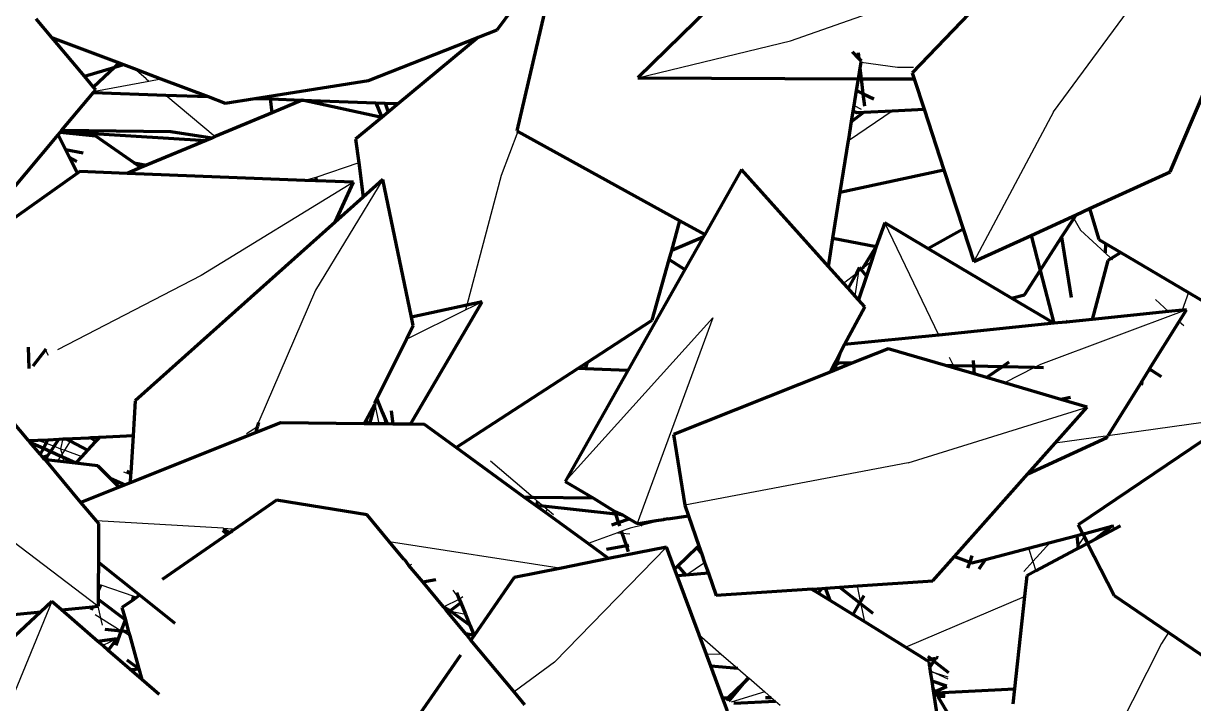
# Model space of a CAD drawing. Header units: millimetres. Extents: x 4307 to 31003, y 2809 to 20009.
# Drawn here: x 7018.4 to 7080.7, y 7990.7 to 8027 of the extents above; entities that cross this region are included whole.
import ezdxf

# ---------------------------------------------------------------- set-up
doc = ezdxf.new("R2010")
doc.units = ezdxf.units.MM
doc.layers.add('ProfileEdges', color=7, linetype='Continuous')

msp = doc.modelspace()

# ---------------------------------------------------------------- linework, layer by layer
for p, q in [((7073.201, 8022.254), (7079.673, 8031.025)), ((7059.2, 8026.039), (7068.142, 8029.203)), ((7019.981, 8026.087), (7020.055, 8026.144)), ((7051.081, 8024.07), (7059.2, 8026.039)), ((7024.902, 8024.009), (7024.259, 8024.553)), ((7062.965, 8024.902), (7064.905, 8024.634)), ((7064.905, 8024.634), (7065.744, 8024.634)), ((7022.159, 8023.359), (7025.039, 8023.895)), ((7024.902, 8024.009), (7025.039, 8023.895)), ((7025.039, 8023.895), (7025.684, 8024.015)), ((7025.939, 8023.143), (7028.58, 8020.937)), ((7062.595, 8022.598), (7062.966, 8022.402)), ((7062.339, 8020.758), (7064.609, 8022.31)), ((7073.201, 8022.254), (7068.961, 8014.276)), ((7044.689, 8021.212), (7043.801, 8018.858)), ((7062.295, 8020.728), (7062.339, 8020.758)), ((7036.214, 8019.533), (7033.931, 8018.761)), ((7043.801, 8018.858), (7041.975, 8011.955)), ((7035.938, 8018.499), (7027.823, 8013.53)), ((7033.931, 8018.761), (7033.34, 8018.601)), ((7037.501, 8018.644), (7033.912, 8012.747)), ((7067.089, 8010.363), (7064.223, 8016.341)), ((7074.21, 8016.682), (7074.277, 8016.571)), ((7074.277, 8016.571), (7074.645, 8015.954)), ((7074.645, 8015.954), (7075.961, 8014.735)), ((7075.961, 8014.735), (7076.275, 8014.445)), ((7076.275, 8014.445), (7076.348, 8014.377)), ((7062.845, 8013.769), (7062.872, 8013.954)), ((7062.845, 8013.769), (7062.955, 8013.855)), ((7062.955, 8013.855), (7063.031, 8013.915)), ((7063.031, 8013.915), (7063.522, 8014.302)), ((7027.823, 8013.53), (7020.176, 8009.584)), ((7062.026, 8013.124), (7062.714, 8013.665)), ((7062.649, 8012.43), (7062.845, 8013.769)), ((7062.714, 8013.665), (7062.845, 8013.769)), ((7033.912, 8012.747), (7030.895, 8005.749)), ((7080.392, 8012.623), (7080.047, 8011.688)), ((7041.908, 8011.702), (7042.781, 8012.132)), ((7041.975, 8011.955), (7041.908, 8011.702)), ((7078.639, 8012.256), (7079.331, 8011.615)), ((7038.752, 8010.147), (7041.908, 8011.702)), ((7080.286, 8011.713), (7072.515, 8008.793)), ((7047.2, 8002.564), (7055.072, 8011.283)), ((7055.072, 8011.283), (7051.038, 8000.323)), ((7079.898, 8011.091), (7080.144, 8010.863)), ((7019.542, 8009.582), (7019.512, 8009.638)), ((7019.705, 8009.271), (7019.542, 8009.582)), ((7061.628, 8008.997), (7061.721, 8009.062)), ((7067.652, 8009.19), (7067.871, 8008.731)), ((7067.871, 8008.731), (7067.935, 8008.597)), ((7072.192, 8008.63), (7070.588, 8007.82)), ((7072.515, 8008.793), (7072.192, 8008.63)), ((7037.07, 8006.683), (7037.291, 8005.631)), ((7065.465, 8003.557), (7074.993, 8006.529)), ((7030.903, 8005.697), (7030.895, 8005.749)), ((7037.633, 8005.627), (7037.465, 8006.259)), ((7083.08, 8005.978), (7076.103, 8005.002)), ((7030.828, 8005.475), (7030.232, 8005.097)), ((7030.929, 8005.539), (7030.839, 8005.52)), ((7019.124, 8004.761), (7019.568, 8004.597)), ((7019.568, 8004.597), (7020, 8004.437)), ((7020.456, 8004.827), (7020.347, 8004.306)), ((7020.568, 8004.227), (7020.875, 8004.703)), ((7020.875, 8004.703), (7020.971, 8004.852)), ((7022.183, 8004.668), (7021.854, 8004.895)), ((7022.221, 8004.709), (7021.946, 8004.9)), ((7075.967, 8004.983), (7073.291, 8004.609)), ((7022.322, 7995.914), (7011.92, 8003.839)), ((7019.449, 8003.777), (7019.627, 8003.913)), ((7020, 8004.437), (7020.347, 8004.306)), ((7020.194, 8003.648), (7020.365, 8003.912)), ((7020.347, 8004.306), (7020.42, 8003.998)), ((7020.347, 8004.306), (7020.568, 8004.227)), ((7020.365, 8003.912), (7020.42, 8003.998)), ((7020.42, 8003.998), (7020.568, 8004.227)), ((7020.42, 8003.998), (7020.449, 8003.875)), ((7020.449, 8003.875), (7020.511, 8003.611)), ((7020.568, 8004.227), (7021.466, 8003.894)), ((7045.497, 8001.707), (7043.239, 8003.641)), ((7065.465, 8003.557), (7053.575, 8001.295)), ((7023.695, 8003.069), (7024.07, 8002.93)), ((7045.74, 8001.499), (7045.497, 8001.707)), ((7046.03, 8001.251), (7045.74, 8001.499)), ((7046.248, 8001.063), (7046.03, 8001.251)), ((7046.152, 8000.907), (7046.248, 8001.063)), ((7046.577, 8000.782), (7046.248, 8001.063)), ((7028.994, 8000.068), (7022.25, 8000.467)), ((7051.314, 8000.239), (7050.67, 8000.081)), ((7052.103, 8000.432), (7051.314, 8000.239)), ((7052.445, 8000.536), (7052.103, 8000.432)), ((7028.989, 8000.028), (7029.355, 7999.836)), ((7029.398, 7999.866), (7028.994, 8000.068)), ((7028.994, 8000.068), (7029.495, 8000.033)), ((7029.466, 7999.913), (7029.495, 8000.033)), ((7029.495, 8000.033), (7029.625, 8000.024)), ((7049.999, 7999.834), (7048.421, 7999.251)), ((7050.208, 7999.911), (7049.999, 7999.834)), ((7049.999, 7999.834), (7050.24, 7999.814)), ((7050.67, 8000.081), (7050.208, 7999.911)), ((7050.24, 7999.814), (7050.648, 7999.78)), ((7074.826, 7999.64), (7074.517, 7999.156)), ((7074.94, 7999.818), (7074.826, 7999.64)), ((7037.831, 7999.369), (7047.005, 7997.95)), ((7052.592, 7999.071), (7046.632, 7992.934)), ((7071.869, 7999.013), (7072.102, 7998.304)), ((7073.021, 7999.315), (7072.102, 7998.304)), ((7074.517, 7999.156), (7074.364, 7998.916)), ((7053.626, 7997.579), (7054.63, 7998.246)), ((7072.102, 7998.304), (7071.615, 7997.768)), ((7072.102, 7998.304), (7072.267, 7997.798)), ((7038.888, 7998.094), (7039.034, 7998.162)), ((7022.37, 7997.093), (7022.481, 7997.055)), ((7022.481, 7997.055), (7024.244, 7996.45)), ((7062.933, 7996.175), (7062.77, 7996.996)), ((7024.244, 7996.45), (7024.404, 7996.395)), ((7041.228, 7996.767), (7041.546, 7996.326)), ((7041.559, 7996.295), (7041.749, 7996.436)), ((7065.323, 7993.736), (7071.666, 7996.43)), ((7019.886, 7996.167), (7015.342, 7985.188)), ((7022.322, 7995.914), (7022.471, 7995.278)), ((7040.722, 7995.884), (7040.761, 7995.905)), ((7040.761, 7995.905), (7041.559, 7996.295)), ((7062.962, 7996.029), (7062.933, 7996.175)), ((7063.151, 7995.078), (7062.962, 7996.029)), ((7022.471, 7995.278), (7022.176, 7995.455)), ((7022.471, 7995.278), (7022.557, 7994.916)), ((7023.577, 7994.592), (7022.471, 7995.278)), ((7040.869, 7995.708), (7041.076, 7995.675)), ((7041.101, 7995.657), (7041.891, 7995.487)), ((7024.024, 7994.349), (7023.626, 7994.587)), ((7079.325, 7994.512), (7078.947, 7993.924)), ((7023.341, 7994.19), (7022.591, 7993.818)), ((7054.335, 7994.387), (7055.514, 7993.365)), ((7078.947, 7993.924), (7075.018, 7986.19)), ((7055.514, 7993.365), (7054.721, 7993.35)), ((7055.514, 7993.365), (7056.397, 7992.599)), ((7046.632, 7992.934), (7044.484, 7991.351)), ((7066.612, 7993.177), (7066.457, 7993.035)), ((7066.661, 7993.222), (7066.612, 7993.177)), ((7056.397, 7992.599), (7056.943, 7992.126)), ((7056.943, 7992.126), (7056.978, 7992.096)), ((7056.978, 7992.096), (7057.827, 7991.36)), ((7066.651, 7992.477), (7066.924, 7992.351)), ((7066.924, 7992.351), (7066.658, 7992.432)), ((7066.924, 7992.351), (7067.582, 7992.046)), ((7067.599, 7992.145), (7066.924, 7992.351)), ((7057.827, 7991.36), (7056.038, 7990.811)), ((7057.827, 7991.36), (7058.168, 7991.064)), ((7058.168, 7991.064), (7058.395, 7990.867)), ((7058.395, 7990.867), (7058.651, 7990.645)), ((7067.087, 7991.051), (7067.419, 7991.071))]:
    msp.add_line(p, q)
at = {"layer": 'ProfileEdges', "lineweight": 211}
for p, q in [((7046.572, 8029.549), (7044.632, 8021.244)), ((7056.444, 8029.317), (7051.081, 8024.07)), ((7043.593, 8026.629), (7044.452, 8027.785)), ((7069.164, 8027.953), (7065.679, 8024.337)), ((7019.877, 8026.211), (7019.043, 8027.205)), ((7042.587, 8026.233), (7043.593, 8026.629)), ((7019.877, 8026.211), (7020.055, 8026.144)), ((7019.981, 8026.087), (7019.877, 8026.211)), ((7021.608, 8024.146), (7019.981, 8026.087)), ((7020.055, 8026.144), (7023.462, 8024.855)), ((7036.737, 8023.929), (7042.587, 8026.233)), ((7042.587, 8026.233), (7038.338, 8022.696)), ((7062.853, 8025.079), (7062.508, 8025.443)), ((7062.853, 8025.079), (7062.816, 8025.388)), ((7062.973, 8024.951), (7062.853, 8025.079)), ((7079.409, 8019.064), (7081.959, 8025.011)), ((7021.608, 8024.146), (7023.226, 8024.633)), ((7023.226, 8024.633), (7022.093, 8023.568)), ((7023.462, 8024.855), (7023.226, 8024.633)), ((7023.226, 8024.633), (7023.685, 8024.771)), ((7023.462, 8024.855), (7023.685, 8024.771)), ((7023.685, 8024.771), (7024.259, 8024.553)), ((7024.259, 8024.553), (7025.684, 8024.015)), ((7062.823, 8024.018), (7062.912, 8024.574)), ((7062.912, 8024.574), (7062.965, 8024.902)), ((7062.978, 8024.018), (7062.912, 8024.574)), ((7062.965, 8024.902), (7062.973, 8024.951)), ((7022.093, 8023.568), (7021.608, 8024.146)), ((7025.684, 8024.015), (7028.206, 8023.061)), ((7030.691, 8022.971), (7036.737, 8023.929)), ((7051.081, 8024.07), (7062.823, 8024.018)), ((7062.721, 8023.382), (7062.823, 8024.018)), ((7062.823, 8024.018), (7062.978, 8024.018)), ((7063.073, 8023.217), (7062.978, 8024.018)), ((7062.978, 8024.018), (7065.787, 8024.005)), ((7065.679, 8024.337), (7065.787, 8024.005)), ((7065.787, 8024.005), (7066.311, 8022.401)), ((7020.397, 8021.254), (7022.094, 8023.281)), ((7022.213, 8023.424), (7022.093, 8023.568)), ((7022.094, 8023.281), (7022.159, 8023.359)), ((7022.094, 8023.281), (7025.939, 8023.143)), ((7022.159, 8023.359), (7022.213, 8023.424)), ((7025.939, 8023.143), (7028.206, 8023.061)), ((7062.595, 8022.598), (7062.721, 8023.382)), ((7062.721, 8023.382), (7063.073, 8023.217)), ((7063.151, 8022.551), (7063.073, 8023.217)), ((7063.073, 8023.217), (7063.646, 8022.949)), ((7028.206, 8023.061), (7029.106, 8022.72)), ((7029.106, 8022.72), (7030.691, 8022.971)), ((7030.691, 8022.971), (7031.519, 8022.942)), ((7031.604, 8022.201), (7031.519, 8022.942)), ((7031.519, 8022.942), (7033.212, 8022.874)), ((7033.212, 8022.874), (7031.604, 8022.201)), ((7037.437, 8021.946), (7033.212, 8022.874)), ((7033.212, 8022.874), (7037.126, 8022.739)), ((7037.126, 8022.739), (7037.437, 8021.946)), ((7037.126, 8022.739), (7037.617, 8022.722)), ((7037.617, 8022.722), (7037.791, 8022.24)), ((7037.617, 8022.722), (7038.338, 8022.696)), ((7038.338, 8022.696), (7037.791, 8022.24)), ((7062.546, 8022.293), (7062.595, 8022.598)), ((7031.604, 8022.201), (7028.58, 8020.937)), ((7037.437, 8021.946), (7036.05, 8020.791)), ((7037.791, 8022.24), (7037.437, 8021.946)), ((7062.456, 8021.734), (7062.546, 8022.293)), ((7062.456, 8021.734), (7063.107, 8022.23)), ((7062.546, 8022.293), (7062.727, 8022.21)), ((7062.727, 8022.21), (7063.107, 8022.23)), ((7063.107, 8022.23), (7064.609, 8022.31)), ((7064.609, 8022.31), (7066.311, 8022.401)), ((7066.311, 8022.401), (7067.365, 8019.17)), ((7062.305, 8020.789), (7062.456, 8021.734)), ((7015.532, 8015.444), (7020.213, 8021.035)), ((7020.213, 8021.035), (7020.317, 8021.159)), ((7020.601, 8020.244), (7020.213, 8021.035)), ((7020.317, 8021.159), (7020.358, 8021.208)), ((7022.22, 8020.948), (7020.317, 8021.159)), ((7020.358, 8021.208), (7020.397, 8021.254)), ((7020.358, 8021.208), (7028.085, 8020.73)), ((7026.204, 8021.18), (7020.397, 8021.254)), ((7024.264, 8019.531), (7022.22, 8020.948)), ((7028.085, 8020.73), (7024.915, 8019.404)), ((7028.391, 8020.858), (7026.204, 8021.18)), ((7028.391, 8020.858), (7028.085, 8020.73)), ((7028.58, 8020.937), (7028.391, 8020.858)), ((7036.05, 8020.791), (7036.214, 8019.533)), ((7044.632, 8021.244), (7044.689, 8021.212)), ((7044.689, 8021.212), (7053.316, 8016.449)), ((7061.853, 8017.975), (7062.295, 8020.728)), ((7062.295, 8020.728), (7062.305, 8020.789)), ((7062.305, 8020.789), (7062.339, 8020.758)), ((7020.601, 8020.244), (7021.545, 8020.061)), ((7020.811, 8019.816), (7020.601, 8020.244)), ((7020.811, 8019.816), (7021.203, 8019.611)), ((7021.243, 8018.982), (7020.811, 8019.816)), ((7024.264, 8019.531), (7024.915, 8019.404)), ((7024.623, 8019.282), (7024.264, 8019.531)), ((7024.915, 8019.404), (7024.623, 8019.282)), ((7036.214, 8019.533), (7036.452, 8017.706)), ((7021.243, 8018.982), (7015.511, 8014.924)), ((7021.243, 8018.982), (7021.218, 8018.985)), ((7021.367, 8019.07), (7021.243, 8018.982)), ((7023.88, 8018.972), (7021.367, 8019.07)), ((7024.623, 8019.282), (7023.88, 8018.972)), ((7033.34, 8018.601), (7023.88, 8018.972)), ((7056.584, 8019.176), (7054.633, 8015.722)), ((7061.218, 8014.022), (7056.584, 8019.176)), ((7061.853, 8017.975), (7067.365, 8019.17)), ((7067.365, 8019.17), (7068.39, 8016.028)), ((7075.12, 8017.099), (7079.409, 8019.064)), ((7033.914, 8018.578), (7033.34, 8018.601)), ((7033.931, 8018.761), (7033.914, 8018.578)), ((7033.986, 8018.576), (7033.914, 8018.578)), ((7033.986, 8018.576), (7033.931, 8018.761)), ((7035.938, 8018.499), (7033.986, 8018.576)), ((7034.956, 8016.369), (7035.938, 8018.499)), ((7037.501, 8018.644), (7036.452, 8017.706)), ((7039.024, 8011.308), (7037.501, 8018.644)), ((7036.452, 8017.706), (7034.956, 8016.369)), ((7061.459, 8015.521), (7061.853, 8017.975)), ((7074.407, 8016.772), (7075.12, 8017.099)), ((7075.12, 8017.099), (7075.624, 8015.45)), ((7034.956, 8016.369), (7024.32, 8006.857)), ((7052.875, 8014.863), (7053.316, 8016.449)), ((7053.316, 8016.449), (7054.633, 8015.722)), ((7064.223, 8016.341), (7063.76, 8015.078)), ((7066.517, 8014.976), (7064.223, 8016.341)), ((7072.01, 8015.674), (7074.21, 8016.682)), ((7073.632, 8015.575), (7074.277, 8016.571)), ((7074.21, 8016.682), (7074.407, 8016.772)), ((7074.277, 8016.571), (7074.407, 8016.772)), ((7054.633, 8015.722), (7054.549, 8015.573)), ((7066.517, 8014.976), (7068.39, 8016.028)), ((7068.39, 8016.028), (7068.961, 8014.276)), ((7068.961, 8014.276), (7072.01, 8015.674)), ((7072.01, 8015.674), (7072.49, 8013.809)), ((7054.549, 8015.573), (7052.875, 8014.863)), ((7054.549, 8015.573), (7053.581, 8013.86)), ((7061.218, 8014.022), (7061.459, 8015.521)), ((7061.459, 8015.521), (7063.76, 8015.078)), ((7063.76, 8015.078), (7063.031, 8013.915)), ((7063.76, 8015.078), (7063.522, 8014.302)), ((7063.76, 8015.078), (7063.787, 8015.073)), ((7072.49, 8013.809), (7073.632, 8015.575)), ((7073.632, 8015.575), (7074.137, 8012.369)), ((7075.624, 8015.45), (7075.976, 8015.242)), ((7075.976, 8015.242), (7075.961, 8014.735)), ((7075.976, 8015.242), (7076.788, 8014.76)), ((7052.745, 8014.395), (7052.875, 8014.863)), ((7070.975, 8012.324), (7066.517, 8014.976)), ((7076.275, 8014.445), (7076.09, 8014.332)), ((7076.788, 8014.76), (7076.275, 8014.445)), ((7076.788, 8014.76), (7080.392, 8012.623)), ((7053.581, 8013.86), (7050.537, 8008.47)), ((7051.844, 8011.157), (7052.745, 8014.395)), ((7052.745, 8014.395), (7053.581, 8013.86)), ((7062.026, 8013.124), (7061.218, 8014.022)), ((7062.872, 8013.954), (7062.714, 8013.665)), ((7062.955, 8013.855), (7062.872, 8013.954)), ((7063.249, 8013.507), (7062.955, 8013.855)), ((7063.522, 8014.302), (7063.249, 8013.507)), ((7071.652, 8012.513), (7072.49, 8013.809)), ((7072.49, 8013.809), (7073.217, 8010.99)), ((7076.09, 8014.332), (7075.255, 8011.198)), ((7062.714, 8013.665), (7062.268, 8012.854)), ((7063.249, 8013.507), (7062.815, 8012.246)), ((7062.268, 8012.854), (7062.026, 8013.124)), ((7062.649, 8012.43), (7062.268, 8012.854)), ((7080.392, 8012.623), (7082.597, 8011.316)), ((7038.969, 8005.613), (7042.781, 8012.132)), ((7041.975, 8011.955), (7039.024, 8011.308)), ((7042.781, 8012.132), (7041.975, 8011.955)), ((7062.815, 8012.246), (7062.649, 8012.43)), ((7063.152, 8011.871), (7062.815, 8012.246)), ((7070.975, 8012.324), (7071.652, 8012.513)), ((7073.217, 8010.99), (7070.975, 8012.324)), ((7039.114, 8010.875), (7039.024, 8011.308)), ((7062.082, 8009.851), (7063.152, 8011.871)), ((7079.331, 8011.615), (7075.255, 8011.198)), ((7080.047, 8011.688), (7079.331, 8011.615)), ((7079.898, 8011.091), (7080.286, 8011.713)), ((7080.286, 8011.713), (7080.047, 8011.688)), ((7038.752, 8010.147), (7039.114, 8010.875)), ((7048.385, 8008.907), (7051.844, 8011.157)), ((7073.217, 8010.99), (7067.089, 8010.363)), ((7073.877, 8011.057), (7073.217, 8010.99)), ((7075.255, 8011.198), (7073.877, 8011.057)), ((7073.877, 8011.057), (7073.96, 8011.116)), ((7078.317, 8008.555), (7079.898, 8011.091)), ((7037.173, 8006.97), (7038.752, 8010.147)), ((7067.089, 8010.363), (7062.082, 8009.851)), ((7018.667, 8008.579), (7018.63, 8009.709)), ((7018.876, 8008.719), (7019.542, 8009.582)), ((7019.542, 8009.582), (7019.581, 8009.632)), ((7061.828, 8009.373), (7062.082, 8009.851)), ((7064.409, 8009.631), (7062.474, 8008.858)), ((7067.445, 8008.741), (7064.409, 8009.631)), ((7047.882, 8008.58), (7048.385, 8008.907)), ((7048.385, 8008.907), (7048.263, 8008.564)), ((7061.489, 8008.735), (7061.628, 8008.997)), ((7062.474, 8008.858), (7061.52, 8008.477)), ((7061.628, 8008.997), (7061.828, 8009.373)), ((7061.721, 8009.062), (7061.629, 8008.796)), ((7061.807, 8008.874), (7061.629, 8008.796)), ((7061.828, 8009.373), (7061.721, 8009.062)), ((7062.474, 8008.858), (7061.807, 8008.874)), ((7068.932, 8009.001), (7068.951, 8008.706)), ((7070.464, 8008.67), (7070.835, 8008.93)), ((7018.636, 8004.737), (7015.684, 8008.227)), ((7041.406, 8004.368), (7047.882, 8008.58)), ((7050.537, 8008.47), (7047.2, 8002.564)), ((7048.263, 8008.564), (7047.882, 8008.58)), ((7050.537, 8008.47), (7048.263, 8008.564)), ((7061.307, 8008.392), (7052.967, 8005.06)), ((7061.307, 8008.392), (7061.489, 8008.735)), ((7061.52, 8008.477), (7061.307, 8008.392)), ((7061.629, 8008.796), (7061.489, 8008.735)), ((7061.629, 8008.796), (7061.52, 8008.477)), ((7067.871, 8008.731), (7067.445, 8008.741)), ((7067.935, 8008.597), (7067.445, 8008.741)), ((7068.951, 8008.706), (7067.871, 8008.731)), ((7068.977, 8008.292), (7067.935, 8008.597)), ((7068.951, 8008.706), (7068.977, 8008.292)), ((7070.464, 8008.67), (7068.951, 8008.706)), ((7069.644, 8008.097), (7068.977, 8008.292)), ((7069.644, 8008.097), (7070.464, 8008.67)), ((7072.192, 8008.63), (7070.464, 8008.67)), ((7072.673, 8008.618), (7072.192, 8008.63)), ((7077.852, 8007.808), (7078.275, 8008.487)), ((7078.275, 8008.487), (7078.317, 8008.555)), ((7078.43, 8008.483), (7078.275, 8008.487)), ((7078.317, 8008.555), (7078.43, 8008.483)), ((7078.43, 8008.483), (7078.934, 8008.163)), ((7070.588, 8007.82), (7069.644, 8008.097)), ((7073.601, 8006.937), (7070.588, 8007.82)), ((7077.852, 8007.808), (7076.103, 8005.002)), ((7077.852, 8007.808), (7077.981, 8007.767)), ((7037.058, 8006.739), (7037.173, 8006.97)), ((7037.173, 8006.97), (7037.465, 8006.259)), ((7074.108, 8007.035), (7073.601, 8006.937)), ((7024.32, 8006.857), (7024.202, 8005.011)), ((7036.608, 8005.833), (7037.07, 8006.683)), ((7037.07, 8006.683), (7036.781, 8005.636)), ((7037.058, 8006.739), (7037.07, 8006.683)), ((7037.935, 8006.345), (7038.029, 8005.623)), ((7073.291, 8004.609), (7074.993, 8006.529)), ((7074.993, 8006.529), (7073.601, 8006.937)), ((7030.839, 8005.52), (7030.903, 8005.697)), ((7036.511, 8005.639), (7036.608, 8005.833)), ((7036.705, 8005.637), (7036.608, 8005.833)), ((7037.465, 8006.259), (7037.725, 8005.626)), ((7030.752, 8005.166), (7024.042, 8002.492)), ((7032.056, 8005.686), (7030.752, 8005.166)), ((7030.752, 8005.166), (7030.828, 8005.475)), ((7030.828, 8005.475), (7030.839, 8005.52)), ((7036.511, 8005.639), (7032.056, 8005.686)), ((7036.705, 8005.637), (7036.511, 8005.639)), ((7036.781, 8005.636), (7036.705, 8005.637)), ((7037.291, 8005.631), (7036.781, 8005.636)), ((7037.633, 8005.627), (7037.291, 8005.631)), ((7037.725, 8005.626), (7037.633, 8005.627)), ((7038.029, 8005.623), (7037.725, 8005.626)), ((7038.969, 8005.613), (7038.029, 8005.623)), ((7039.71, 8005.605), (7038.969, 8005.613)), ((7041.406, 8004.368), (7039.71, 8005.605)), ((7081.902, 8005.237), (7074.512, 8000.257)), ((7018.636, 8004.737), (7019.124, 8004.761)), ((7018.705, 8004.656), (7018.636, 8004.737)), ((7018.705, 8004.656), (7019.426, 8004.333)), ((7019.253, 8004.009), (7018.705, 8004.656)), ((7019.124, 8004.761), (7019.67, 8004.788)), ((7019.568, 8004.597), (7019.426, 8004.333)), ((7019.67, 8004.788), (7019.568, 8004.597)), ((7019.67, 8004.788), (7020.245, 8004.816)), ((7020, 8004.437), (7020.245, 8004.816)), ((7020.245, 8004.816), (7020.456, 8004.827)), ((7020.456, 8004.827), (7020.627, 8004.835)), ((7020.627, 8004.835), (7020.971, 8004.852)), ((7020.627, 8004.835), (7020.875, 8004.703)), ((7020.875, 8004.703), (7021.773, 8004.225)), ((7020.971, 8004.852), (7021.854, 8004.895)), ((7022.183, 8004.668), (7021.773, 8004.225)), ((7021.854, 8004.895), (7021.946, 8004.9)), ((7021.946, 8004.9), (7022.369, 8004.921)), ((7022.221, 8004.709), (7022.183, 8004.668)), ((7022.372, 8004.872), (7022.221, 8004.709)), ((7022.369, 8004.921), (7022.42, 8004.923)), ((7022.372, 8004.872), (7022.369, 8004.921)), ((7022.42, 8004.923), (7022.372, 8004.872)), ((7022.42, 8004.923), (7024.202, 8005.011)), ((7024.202, 8005.011), (7024.075, 8003)), ((7052.967, 8005.06), (7053.575, 8001.295)), ((7071.842, 8002.976), (7076.04, 8004.902)), ((7071.842, 8002.976), (7073.291, 8004.609)), ((7076.04, 8004.902), (7076.103, 8005.002)), ((7019.426, 8004.333), (7019.253, 8004.009)), ((7019.387, 8003.85), (7019.253, 8004.009)), ((7019.627, 8003.913), (7019.387, 8003.85)), ((7019.449, 8003.777), (7019.387, 8003.85)), ((7019.426, 8004.333), (7019.82, 8004.157)), ((7019.598, 8003.812), (7019.627, 8003.913)), ((7019.627, 8003.913), (7019.82, 8004.157)), ((7019.82, 8004.157), (7020, 8004.437)), ((7019.82, 8004.157), (7020.365, 8003.912)), ((7020.365, 8003.912), (7020.449, 8003.875)), ((7020.449, 8003.875), (7021.154, 8003.558)), ((7021.466, 8003.894), (7021.154, 8003.558)), ((7021.773, 8004.225), (7021.466, 8003.894)), ((7045.049, 8001.711), (7041.406, 8004.368)), ((7019.488, 8003.731), (7019.449, 8003.777)), ((7019.541, 8003.724), (7019.488, 8003.731)), ((7019.541, 8003.724), (7019.598, 8003.812)), ((7019.572, 8003.721), (7019.541, 8003.724)), ((7021.421, 8001.446), (7019.541, 8003.724)), ((7019.572, 8003.721), (7019.598, 8003.812)), ((7020.194, 8003.648), (7019.572, 8003.721)), ((7020.511, 8003.611), (7020.194, 8003.648)), ((7021.135, 8003.538), (7020.511, 8003.611)), ((7021.154, 8003.558), (7021.135, 8003.538)), ((7022.322, 8003.399), (7021.135, 8003.538)), ((7022.989, 8002.736), (7022.322, 8003.399)), ((7022.989, 8002.736), (7023.774, 8002.384)), ((7023.467, 8002.262), (7022.989, 8002.736)), ((7023.862, 8003.113), (7024.075, 8003)), ((7024.07, 8002.93), (7024.042, 8002.492)), ((7024.075, 8003), (7024.07, 8002.93)), ((7067.931, 7998.564), (7071.842, 8002.976)), ((7023.467, 8002.262), (7021.421, 8001.446)), ((7023.774, 8002.384), (7023.467, 8002.262)), ((7024.042, 8002.492), (7023.774, 8002.384)), ((7047.2, 8002.564), (7048.712, 8001.681)), ((7022.25, 8000.467), (7021.421, 8001.446)), ((7031.835, 8001.56), (7029.625, 8000.024)), ((7036.658, 8000.782), (7031.835, 8001.56)), ((7045.497, 8001.707), (7045.049, 8001.711)), ((7045.658, 8001.267), (7045.049, 8001.711)), ((7048.712, 8001.681), (7045.497, 8001.707)), ((7045.74, 8001.499), (7045.658, 8001.267)), ((7048.712, 8001.681), (7049.854, 8000.967)), ((7037.831, 7999.369), (7036.658, 8000.782)), ((7046.03, 8001.251), (7045.658, 8001.267)), ((7046.152, 8000.907), (7045.658, 8001.267)), ((7049.903, 8000.819), (7046.03, 8001.251)), ((7048.421, 7999.251), (7046.152, 8000.907)), ((7049.903, 8000.819), (7049.854, 8000.967)), ((7049.854, 8000.967), (7050.256, 8000.78)), ((7050.051, 8000.379), (7049.903, 8000.819)), ((7050.256, 8000.78), (7049.903, 8000.819)), ((7050.256, 8000.78), (7050.608, 8000.574)), ((7052.672, 8000.571), (7053.769, 8000.737)), ((7053.575, 8001.295), (7053.769, 8000.737)), ((7053.769, 8000.737), (7054.323, 7999.133)), ((7022.372, 8000.322), (7022.25, 8000.467)), ((7022.371, 7998.249), (7022.372, 8000.322)), ((7049.694, 8000.254), (7050.051, 8000.379)), ((7050.051, 8000.379), (7050.608, 8000.574)), ((7050.119, 8000.176), (7050.051, 8000.379)), ((7050.608, 8000.574), (7051.038, 8000.323)), ((7051.038, 8000.323), (7051.216, 8000.35)), ((7051.216, 8000.35), (7052.057, 8000.478)), ((7051.216, 8000.35), (7051.314, 8000.239)), ((7052.057, 8000.478), (7052.445, 8000.536)), ((7052.103, 8000.432), (7052.057, 8000.478)), ((7052.505, 8000.53), (7052.445, 8000.536)), ((7052.672, 8000.571), (7052.505, 8000.53)), ((7074.512, 8000.257), (7074.76, 7999.771)), ((7074.94, 7999.818), (7076.316, 8000.179)), ((7076.761, 8000.192), (7075.401, 7999.468)), ((7076.316, 8000.179), (7075.401, 7999.468)), ((7076.316, 8000.179), (7076.406, 8000.203)), ((7029.212, 7999.737), (7025.756, 7997.334)), ((7029.212, 7999.737), (7028.978, 7999.944)), ((7029.355, 7999.836), (7029.212, 7999.737)), ((7029.398, 7999.866), (7029.355, 7999.836)), ((7029.466, 7999.913), (7029.398, 7999.866)), ((7029.625, 8000.024), (7029.466, 7999.913)), ((7050.24, 7999.814), (7050.208, 7999.911)), ((7050.464, 7999.144), (7050.24, 7999.814)), ((7073.021, 7999.315), (7074.462, 7999.693)), ((7074.462, 7999.693), (7074.76, 7999.771)), ((7074.517, 7999.156), (7074.462, 7999.693)), ((7074.76, 7999.771), (7074.94, 7999.818)), ((7074.76, 7999.771), (7074.826, 7999.64)), ((7074.826, 7999.64), (7075.018, 7999.264)), ((7075.401, 7999.468), (7075.018, 7999.264)), ((7038.617, 7998.421), (7037.831, 7999.369)), ((7049.515, 7998.454), (7048.421, 7999.251)), ((7049.403, 7998.955), (7050.464, 7999.144)), ((7052.592, 7999.071), (7049.515, 7998.454)), ((7050.464, 7999.144), (7050.603, 7999.169)), ((7050.576, 7998.809), (7050.464, 7999.144)), ((7053.026, 7997.906), (7052.592, 7999.071)), ((7053.201, 7998.071), (7054.223, 7999.039)), ((7054.223, 7999.039), (7054.323, 7999.133)), ((7054.223, 7999.039), (7054.476, 7998.693)), ((7054.323, 7999.133), (7054.476, 7998.693)), ((7069.578, 7998.413), (7071.869, 7999.013)), ((7071.869, 7999.013), (7073.021, 7999.315)), ((7074.364, 7998.916), (7072.267, 7997.798)), ((7074.533, 7999.005), (7074.364, 7998.916)), ((7074.533, 7999.005), (7074.517, 7999.156)), ((7075.018, 7999.264), (7074.533, 7999.005)), ((7075.018, 7999.264), (7076.427, 7996.491)), ((7022.37, 7997.093), (7022.371, 7998.249)), ((7022.371, 7998.249), (7024.556, 7996.501)), ((7038.662, 7998.398), (7038.617, 7998.421)), ((7038.888, 7998.094), (7038.662, 7998.398)), ((7049.515, 7998.454), (7047.005, 7997.95)), ((7054.476, 7998.693), (7054.63, 7998.246)), ((7054.63, 7998.246), (7054.829, 7997.672)), ((7066.778, 7997.263), (7067.931, 7998.564)), ((7067.931, 7998.564), (7068.74, 7998.266)), ((7068.74, 7998.266), (7068.629, 7997.951)), ((7068.861, 7998.608), (7068.74, 7998.266)), ((7068.74, 7998.266), (7068.857, 7998.224)), ((7068.857, 7998.224), (7069.578, 7998.413)), ((7069.237, 7997.914), (7069.578, 7998.413)), ((7039.62, 7997.213), (7038.888, 7998.094)), ((7047.005, 7997.95), (7044.49, 7997.445)), ((7053.026, 7997.906), (7053.201, 7998.071)), ((7053.161, 7997.543), (7053.026, 7997.906)), ((7053.201, 7998.071), (7053.626, 7997.579)), ((7054.829, 7997.672), (7053.626, 7997.579)), ((7054.829, 7997.672), (7055.236, 7996.494)), ((7072.267, 7997.798), (7071.788, 7997.543)), ((7022.37, 7996.757), (7022.37, 7997.093)), ((7022.37, 7996.757), (7022.481, 7997.055)), ((7039.62, 7997.213), (7040.328, 7997.339)), ((7040.722, 7995.884), (7039.62, 7997.213)), ((7044.49, 7997.445), (7042.355, 7994.358)), ((7053.626, 7997.579), (7053.161, 7997.543)), ((7054.335, 7994.387), (7053.161, 7997.543)), ((7061.807, 7996.932), (7062.77, 7996.996)), ((7062.77, 7996.996), (7066.778, 7997.263)), ((7071.788, 7997.543), (7071.666, 7996.43)), ((7022.37, 7996.278), (7022.37, 7996.757)), ((7024.165, 7996.229), (7024.244, 7996.45)), ((7024.404, 7996.395), (7024.165, 7996.229)), ((7024.556, 7996.501), (7024.404, 7996.395)), ((7024.556, 7996.501), (7026.421, 7995.008)), ((7041.413, 7996.649), (7041.546, 7996.326)), ((7060.357, 7996.835), (7055.236, 7996.494)), ((7060.357, 7996.835), (7060.877, 7996.87)), ((7060.357, 7996.835), (7060.368, 7996.798)), ((7060.666, 7996.615), (7060.368, 7996.798)), ((7060.877, 7996.87), (7060.666, 7996.615)), ((7061.308, 7996.218), (7060.666, 7996.615)), ((7060.877, 7996.87), (7061.061, 7996.882)), ((7061.061, 7996.882), (7061.807, 7996.932)), ((7061.308, 7996.218), (7061.061, 7996.882)), ((7062.883, 7996.091), (7061.807, 7996.932)), ((7063.106, 7996.465), (7062.933, 7996.175)), ((7071.666, 7996.43), (7071.127, 7991.518)), ((7076.427, 7996.491), (7079.325, 7994.512)), ((7019.886, 7996.167), (7019.288, 7995.614)), ((7020.396, 7995.724), (7019.886, 7996.167)), ((7020.396, 7995.724), (7022.045, 7995.887)), ((7021.985, 7995.725), (7022.045, 7995.887)), ((7022.045, 7995.887), (7022.322, 7995.914)), ((7022.37, 7995.919), (7022.322, 7995.914)), ((7022.37, 7996.278), (7023.792, 7995.188)), ((7022.37, 7995.919), (7022.37, 7996.278)), ((7024.165, 7996.229), (7023.611, 7995.844)), ((7023.611, 7995.844), (7023.792, 7995.188)), ((7041.076, 7995.675), (7040.722, 7995.884)), ((7040.869, 7995.708), (7040.722, 7995.884)), ((7041.643, 7996.091), (7041.076, 7995.675)), ((7041.546, 7996.326), (7041.559, 7996.295)), ((7041.559, 7996.295), (7041.643, 7996.091)), ((7041.643, 7996.091), (7041.891, 7995.487)), ((7062.516, 7995.471), (7061.308, 7996.218)), ((7062.883, 7996.091), (7062.516, 7995.471)), ((7062.933, 7996.175), (7062.883, 7996.091)), ((7062.962, 7996.029), (7062.883, 7996.091)), ((7063.605, 7995.527), (7062.962, 7996.029)), ((7014.54, 7995.145), (7019.288, 7995.614)), ((7019.288, 7995.614), (7016.739, 7993.256)), ((7022.327, 7994.047), (7020.396, 7995.724)), ((7023.577, 7994.592), (7023.792, 7995.188)), ((7023.792, 7995.188), (7023.967, 7994.552)), ((7040.964, 7995.593), (7040.869, 7995.708)), ((7041.076, 7995.675), (7040.964, 7995.593)), ((7041.916, 7994.445), (7040.964, 7995.593)), ((7041.076, 7995.675), (7041.101, 7995.657)), ((7042.128, 7994.909), (7041.101, 7995.657)), ((7041.891, 7995.487), (7042.128, 7994.909)), ((7063.151, 7995.078), (7062.516, 7995.471)), ((7023.577, 7994.592), (7022.725, 7994.678)), ((7023.311, 7993.849), (7023.577, 7994.592)), ((7023.626, 7994.587), (7023.577, 7994.592)), ((7023.967, 7994.552), (7023.626, 7994.587)), ((7023.967, 7994.552), (7024.024, 7994.349)), ((7042.128, 7994.909), (7042.355, 7994.358)), ((7065.323, 7993.736), (7063.151, 7995.078)), ((7079.325, 7994.512), (7086.088, 7989.892)), ((7023.341, 7994.19), (7022.327, 7994.047)), ((7022.591, 7993.818), (7022.327, 7994.047)), ((7022.88, 7993.568), (7023.341, 7994.19)), ((7024.024, 7994.349), (7024.509, 7992.591)), ((7042.355, 7994.358), (7041.916, 7994.445)), ((7042.188, 7994.118), (7041.916, 7994.445)), ((7042.355, 7994.358), (7042.188, 7994.118)), ((7044.484, 7991.351), (7042.188, 7994.118)), ((7054.721, 7993.35), (7054.335, 7994.387)), ((7022.88, 7993.568), (7022.591, 7993.818)), ((7024.034, 7992.565), (7022.88, 7993.568)), ((7041.632, 7993.314), (7039.311, 7989.957)), ((7054.953, 7992.726), (7054.721, 7993.35)), ((7066.07, 7993.274), (7065.323, 7993.736)), ((7066.07, 7993.274), (7066.084, 7993.295)), ((7066.457, 7993.035), (7066.07, 7993.274)), ((7066.612, 7993.177), (7066.534, 7993.238)), ((7024.509, 7992.591), (7023.881, 7993.043)), ((7056.397, 7992.599), (7054.953, 7992.726)), ((7055.582, 7991.037), (7054.953, 7992.726)), ((7066.72, 7993.093), (7066.457, 7993.035)), ((7066.577, 7992.961), (7066.457, 7993.035)), ((7066.623, 7992.659), (7066.577, 7992.961)), ((7066.72, 7993.093), (7066.612, 7993.177)), ((7066.623, 7992.659), (7066.84, 7992.999)), ((7066.651, 7992.477), (7066.623, 7992.659)), ((7066.93, 7993.139), (7066.72, 7993.093)), ((7066.84, 7992.999), (7066.72, 7993.093)), ((7066.84, 7992.999), (7066.93, 7993.139)), ((7067.638, 7992.376), (7066.84, 7992.999)), ((7066.93, 7993.139), (7066.959, 7993.184)), ((7067.069, 7993.17), (7066.959, 7993.184)), ((7024.034, 7992.565), (7024.225, 7992.556)), ((7024.669, 7992.014), (7024.034, 7992.565)), ((7024.225, 7992.556), (7024.509, 7992.591)), ((7024.509, 7992.591), (7024.669, 7992.014)), ((7025.583, 7991.22), (7024.669, 7992.014)), ((7056.943, 7992.126), (7056.681, 7991.809)), ((7056.978, 7992.096), (7056.681, 7991.809)), ((7066.658, 7992.432), (7066.651, 7992.477)), ((7066.735, 7991.932), (7066.658, 7992.432)), ((7056.681, 7991.809), (7055.884, 7991.04)), ((7056.681, 7991.809), (7055.899, 7990.866)), ((7067.518, 7991.665), (7066.735, 7991.932)), ((7066.796, 7991.536), (7066.735, 7991.932)), ((7069.023, 7977.085), (7066.796, 7991.536)), ((7066.907, 7991.352), (7066.796, 7991.536)), ((7066.907, 7991.352), (7067.518, 7991.665)), ((7067.512, 7991.627), (7066.907, 7991.352)), ((7066.936, 7991.304), (7071.127, 7991.518)), ((7071.127, 7991.518), (7071.038, 7990.707)), ((7045.05, 7990.669), (7044.484, 7991.351)), ((7055.582, 7991.037), (7055.884, 7991.04)), ((7055.845, 7990.331), (7055.582, 7991.037)), ((7055.884, 7991.04), (7055.761, 7990.921)), ((7056.18, 7990.754), (7058.395, 7990.867)), ((7057.877, 7991.061), (7058.168, 7991.064)), ((7066.936, 7991.304), (7066.907, 7991.352)), ((7067.023, 7991.158), (7066.936, 7991.304)), ((7067.023, 7991.158), (7067.434, 7991.162)), ((7067.087, 7991.051), (7067.023, 7991.158)), ((7068.49, 7988.714), (7067.087, 7991.051))]:
    msp.add_line(p, q, dxfattribs=at)

doc.saveas('drawing.dxf')
